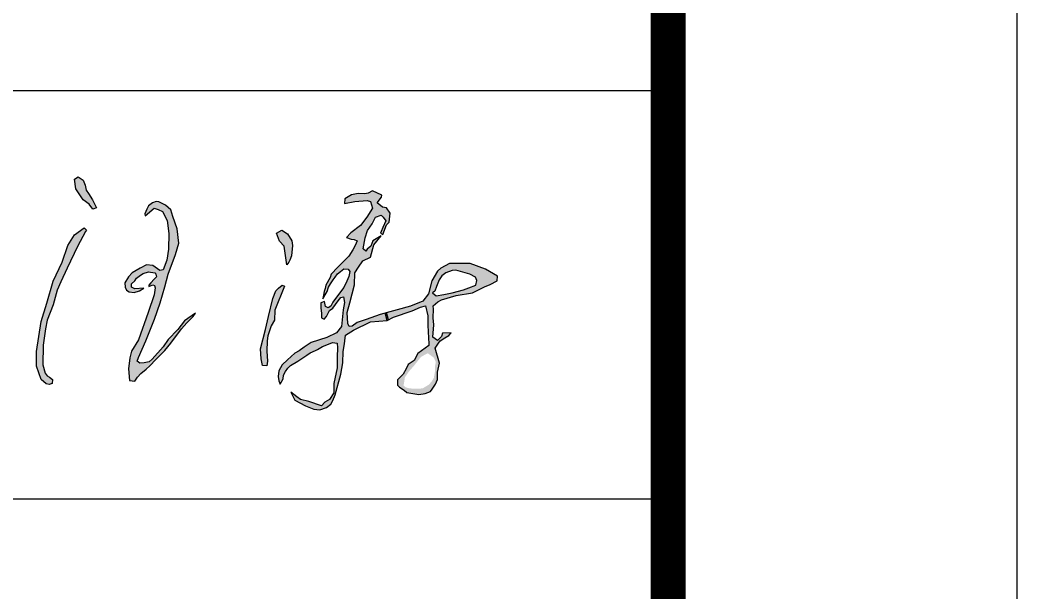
# Model space of a CAD drawing. Extents: x 1680110 to 4798266, y 269661 to 1249705.
# Drawn here: x 2474502 to 2480218, y 612214 to 615497 of the extents above; entities that cross this region are included whole.
import ezdxf

# ---------------------------------------------------------------- set-up
doc = ezdxf.new("R2010")
doc.units = 0
doc.header["$LTSCALE"] = 1000
doc.header["$MEASUREMENT"] = 0
for name, color, linetype in [('PUB_TEXT', 7, 'Continuous'), ('PUB_TITLE', 4, 'Continuous'), ('图框', 4, 'Continuous')]:
    doc.layers.add(name, color=color, linetype=linetype)

msp = doc.modelspace()

# ---------------------------------------------------------------- hatches: boundary and pattern name
at = {"layer": 'PUB_TEXT'}
h = msp.add_hatch(color=4, dxfattribs=at)
h.paths.add_polyline_path([(2474832.3, 614196.6), (2474882.9, 614291.4), (2474870.5, 614303.9), (2474815.2, 614264), (2474777, 614202), (2474744.2, 614106.1), (2474692.2, 613997.5), (2474656.8, 613871.5), (2474624.2, 613766.6), (2474611.2, 613681.2), (2474596.7, 613594.8), (2474597.3, 613510.7), (2474623.9, 613433.6), (2474652.3, 613409), (2474670, 613403.9), (2474687.1, 613410.9), (2474689.7, 613434.2), (2474671.3, 613447.5), (2474650.1, 613460.2), (2474633.9, 613517.8), (2474634.8, 613630.7), (2474648.1, 613723.4), (2474657.7, 613773.8), (2474692.7, 613862.8), (2474715.3, 613946.9), (2474735.7, 613994.4), (2474772.7, 614071.8)])
h.paths.add_polyline_path([(2474895.2, 614500.8), (2474882, 614520.1), (2474877, 614548.4), (2474863.8, 614577.8), (2474835.4, 614597.1), (2474814.1, 614583.9), (2474823.2, 614528.2), (2474864.8, 614464.3), (2474898.3, 614440), (2474920.6, 614411.6), (2474941.9, 614418.7), (2474917.5, 614465.3)])
h = msp.add_hatch(color=4, dxfattribs=at)
h.paths.add_polyline_path([(2476414.8, 613715.8), (2476511.1, 613765.2), (2476607.9, 613772.7), (2476596.5, 613815.3), (2476566.9, 613807.4), (2476486.6, 613777.3), (2476435.3, 613760.6), (2476407.4, 613739.4), (2476389.6, 613737.2), (2476381.8, 613755), (2476378.4, 613818.5), (2476392.9, 613874.3), (2476419.7, 613976.8), (2476422.7, 614045.8), (2476443.8, 614078.3), (2476467.3, 614114.5), (2476511.7, 614134.7), (2476530.2, 614206), (2476573.4, 614258.8), (2476525.3, 614229.6), (2476513.1, 614198.7), (2476492, 614180.6), (2476484.3, 614170.7), (2476470.5, 614183.9), (2476481, 614245.5), (2476494.2, 614288.4), (2476520.6, 614327.4), (2476540.4, 614364.8), (2476572.4, 614376.9), (2476583.9, 614365.4), (2476598.8, 614343.9), (2476583.4, 614306.5), (2476572.4, 614283.5), (2476568.5, 614273.6), (2476583.4, 614266.4), (2476604.3, 614320.8), (2476619.7, 614336.8), (2476623.6, 614387.4), (2476604, 614419.2), (2476581, 614422), (2476550.4, 614447), (2476575.4, 614479.7), (2476577.5, 614490.8), (2476523.9, 614515.2), (2476497.5, 614503.3), (2476478.7, 614499.2), (2476440.4, 614500.6), (2476402.1, 614493.6), (2476363.9, 614470.6), (2476362.3, 614443), (2476421.5, 614455.8), (2476491.9, 614460.6), (2476511.1, 614454.2), (2476522.3, 614417.5), (2476490.3, 614364.7), (2476455.1, 614316.8), (2476399.1, 614275.2), (2476373.5, 614248.1), (2476401.4, 614238.2), (2476417.5, 614236), (2476435.3, 614229.9), (2476423.6, 614201.6), (2476411.4, 614176.6), (2476387.5, 614141.1), (2476323.9, 614078.3), (2476287.1, 614038.7), (2476280.5, 614018.4), (2476256.5, 613974), (2476251, 613956), (2476245.8, 613938.3), (2476238, 613897.2), (2476263.1, 613939.1), (2476271.5, 613962.8), (2476281.9, 613983.4), (2476298.6, 614005.6), (2476308.5, 614020.9), (2476322.3, 614039.6), (2476339.6, 614052.4), (2476359.8, 614067.7), (2476383.5, 614066.7), (2476392.8, 614052.9), (2476387.4, 614023.8), (2476375.6, 613998.2), (2476358.3, 613961.3), (2476312, 613898.7), (2476296.2, 613876.5), (2476284.3, 613854.4), (2476268.6, 613844), (2476254.3, 613852.4), (2476247.9, 613880.5), (2476227.2, 613873.8), (2476227.2, 613844.5), (2476231.5, 613812.8), (2476231.5, 613787.2), (2476245.3, 613780.4), (2476259, 613795.3), (2476276.4, 613830.2), (2476295.8, 613843.3), (2476326.9, 613884.4), (2476341.9, 613904.3), (2476356.9, 613907.5), (2476361.8, 613875.7), (2476355, 613833.3), (2476344.9, 613737.5), (2476316.9, 613701.4), (2476260.8, 613674.7), (2476172.3, 613646), (2476132.2, 613618.5), (2476102.2, 613597.2), (2476078.6, 613585.4), (2476035.2, 613547.1), (2476006, 613517.2), (2475985.6, 613482.6), (2475981.6, 613451.2), (2475986.3, 613425.3), (2475993.4, 613406.4), (2476011.5, 613437.8), (2476012.3, 613458.3), (2476024.9, 613479.5), (2476037.5, 613499.2), (2476053.2, 613514.1), (2476095.7, 613538.5), (2476105.9, 613545.5), (2476147.7, 613573.8), (2476165, 613586.4), (2476197.2, 613599.8), (2476207.5, 613606.1), (2476235.8, 613622.6), (2476271.2, 613636.7), (2476293.2, 613645.4), (2476321.6, 613641.5), (2476323.1, 613614.7), (2476321.6, 613562.8), (2476320, 613499.9), (2476301.1, 613410.6), (2476301.1, 613356.9), (2476276.5, 613318.9), (2476250.8, 613304.4), (2476230.6, 613283.2), (2476159, 613306.6), (2476110.9, 613318.9), (2476089.7, 613333.5), (2476055, 613361.4), (2476077.4, 613315.6), (2476139.6, 613282.4), (2476186, 613263.7), (2476221.4, 613259.2), (2476259.6, 613273.6), (2476283.9, 613291.3), (2476296.6, 613312.8), (2476309.3, 613346.5), (2476340.8, 613464.8), (2476352.6, 613529.2), (2476355.8, 613594.4), (2476362, 613639.1), (2476364.4, 613654.8), (2476369.1, 613687.8)])
h.paths.add_polyline_path([(2476749.8, 613826.7), (2476797.6, 613849.3), (2476827.7, 613855.6), (2476841.3, 613798.5), (2476839.5, 613755.2), (2476842.2, 613697.9), (2476843.9, 613682.9), (2476845.7, 613629), (2476782.8, 613581.8), (2476762.5, 613543), (2476727.2, 613519.2), (2476716.6, 613494.5), (2476699, 613463.6), (2476667.2, 613431.9), (2476667.2, 613400.1), (2476677.8, 613390.4), (2476704.2, 613371.9), (2476721, 613359.6), (2476788.1, 613348.1), (2476826.1, 613353.4), (2476855.2, 613364), (2476865.8, 613377.2), (2476884.3, 613406.3), (2476895.8, 613432.8), (2476895.8, 613475.1), (2476907.3, 613528), (2476881.7, 613612.7), (2476901.1, 613642.7), (2476910.8, 613655), (2476938.2, 613673.5), (2476961.1, 613686.8), (2476973.5, 613701.8), (2476924.6, 613698.5), (2476918.1, 613680.6), (2476895.8, 613657.9), (2476869.2, 613676.7), (2476875.4, 613746.8), (2476871.6, 613787.6), (2476873.5, 613836.6), (2476871, 613856.4), (2476897.7, 613879.3), (2476918.1, 613889.9), (2477003.1, 613915.5), (2477095.6, 613930), (2477164.8, 613964.5), (2477198.3, 613979), (2477237.3, 614000.2), (2477240.6, 614026.9), (2477170.4, 614067.1), (2477083.4, 614099.4), (2477000.8, 614098.3), (2476965.1, 614098.3), (2476914.9, 614071.5), (2476894.9, 614054.8), (2476862.5, 613999.1), (2476843.5, 613925.5), (2476811.2, 613883.2), (2476742, 613854.2), (2476603.3, 613817.1), (2476614.3, 613776.1), (2476643, 613791.5)])
h.paths.add_polyline_path([(2476867, 613930.9), (2476880.8, 613940.5), (2476889.4, 613967.8), (2476905.8, 614004.5), (2476919.8, 614028.7), (2476943.3, 614045.9), (2476980.8, 614059.1), (2477001.9, 614060.7), (2477082, 614037.1), (2477112.9, 614021), (2477121.5, 614001.9), (2477116, 613974.7), (2477075.2, 613958.7), (2477045.5, 613948.8), (2476980, 613930.3), (2476931.2, 613921.6), (2476888, 613913.6)], flags=16)
h.paths.add_polyline_path([(2476821.6, 613574.4), (2476840.4, 613584.1), (2476875.8, 613557.7), (2476886.3, 613532.7), (2476882.1, 613513.2), (2476882.1, 613484.1), (2476875.1, 613443.1), (2476861.9, 613420.9), (2476845.2, 613403.5), (2476809.8, 613382), (2476749.3, 613381.3), (2476729.2, 613384.1), (2476711.8, 613388.9), (2476701.3, 613398.6), (2476709, 613445.9), (2476731.9, 613479.2), (2476761.1, 613512.6), (2476800.8, 613562.6)], flags=16)
h.paths.add_polyline_path([(2476603.3, 613817.1), (2476596.5, 613815.3), (2476607.9, 613772.7), (2476614.3, 613776.1)], flags=17)
msp.add_hatch(color=4, dxfattribs=at).paths.add_polyline_path([(2475277.8, 613959.5), (2475272.2, 613918.8), (2475237.6, 613818.8), (2475181, 613661.7), (2475142.5, 613596.3), (2475132.6, 613557.8), (2475123.7, 613495.1), (2475130.8, 613427.1), (2475161.3, 613424.4), (2475175.6, 613446.8), (2475194.5, 613468.3), (2475225.8, 613492.5), (2475247.3, 613512.2), (2475280.5, 613548), (2475333.4, 613599), (2475366.5, 613642.9), (2475428.4, 613723.5), (2475459.7, 613758.4), (2475494.7, 613795.1), (2475508.1, 613813.9), (2475445.5, 613769.3), (2475407.3, 613720.9), (2475351.9, 613662.6), (2475322.7, 613621), (2475259.7, 613549.9), (2475242.9, 613535.4), (2475214.4, 613528.7), (2475189.7, 613527.6), (2475174.6, 613538.2), (2475182.5, 613560), (2475224, 613655.4), (2475272.6, 613779.3), (2475305.9, 613872.6), (2475332.7, 613965.8), (2475352.5, 614037.9), (2475393.7, 614150.6), (2475412.6, 614215.2), (2475404, 614298.3), (2475378.3, 614368.5), (2475367, 614406.2), (2475336.2, 614433.8), (2475299.1, 614453.3), (2475282.2, 614454.5), (2475262.7, 614447.6), (2475238.8, 614429.4), (2475228.8, 614411.8), (2475217.5, 614383.6), (2475219.1, 614371.9), (2475272.1, 614416.2), (2475294.8, 614409.4), (2475318.7, 614398), (2475345.9, 614346.8), (2475354.9, 614270.5), (2475354.2, 614180.5), (2475344.1, 614118.9), (2475323.9, 614063.5), (2475304.4, 614059.9), (2475263.7, 614088.6), (2475226.9, 614091.1), (2475191.1, 614072.5), (2475145.2, 614045.8), (2475124.4, 614023.2), (2475104.4, 613989.1), (2475105.3, 613963.4), (2475113.7, 613946.2), (2475129.2, 613936.9), (2475156.3, 613933.3), (2475187.3, 613943.1), (2475212.1, 613957.2), (2475160.3, 613953.7), (2475142.1, 613963.4), (2475142.5, 613983.4), (2475160.7, 613998.9), (2475170.5, 614015.7), (2475202.1, 614040.4), (2475239.6, 614050.7), (2475279.6, 614044.7), (2475285.3, 614023.2), (2475271.5, 614009.5), (2475252.9, 613989.1), (2475240.1, 613975), (2475241.8, 613966.6), (2475270, 613980.6)])
h = msp.add_hatch(color=4, dxfattribs=at)
h.paths.add_polyline_path([(2476005.5, 613974.6), (2475983.6, 613958.3), (2475968.6, 613942.7), (2475951.1, 613897.6), (2475926.6, 613795.9), (2475909, 613719.8), (2475880.8, 613608.6), (2475885, 613551.6), (2475892.8, 613514.3), (2475916.7, 613512.9), (2475921.6, 613538.9), (2475918.1, 613595.9), (2475918.7, 613655.5), (2475922.6, 613684.2), (2475942.5, 613740.8), (2475961, 613773.6), (2475962.4, 613830.6), (2476017.9, 613969.6)])
h.paths.add_polyline_path([(2476016.9, 614198.4), (2476022.8, 614159.2), (2476032.8, 614092), (2476043.9, 614107.1), (2476048.9, 614118.1), (2476058.9, 614143.2), (2476064.9, 614202.3), (2476060.9, 614229.4), (2476036.8, 614269.5), (2476003.7, 614289.6), (2475973.6, 614272.5), (2475989.7, 614226.4)])

# ---------------------------------------------------------------- linework, layer by layer
at = {"layer": 'PUB_TEXT', "color": 4}
for p, q in [((2476607.9, 613772.7), (2476596.5, 613815.3)), ((2476614.3, 613776.1), (2476603.3, 613817.1))]:
    msp.add_line(p, q, dxfattribs=at)
for points in [[(2474864.8, 614464.3), (2474823.2, 614528.2), (2474814.1, 614583.9), (2474835.4, 614597.1), (2474863.8, 614577.8), (2474877, 614548.4), (2474882, 614520.1), (2474895.2, 614500.8), (2474917.5, 614465.3), (2474941.9, 614418.7), (2474920.6, 614411.6), (2474898.3, 614440), (2474864.8, 614464.3)], [(2475219.1, 614371.9), (2475272.1, 614416.2), (2475294.8, 614409.4), (2475318.7, 614398), (2475345.9, 614346.8), (2475354.9, 614270.5), (2475354.2, 614180.5), (2475344.1, 614118.9), (2475323.9, 614063.5), (2475304.4, 614059.9), (2475263.7, 614088.6), (2475226.9, 614091.1), (2475191.1, 614072.5), (2475145.2, 614045.8), (2475124.4, 614023.2), (2475104.4, 613989.1), (2475105.3, 613963.4), (2475113.7, 613946.2), (2475129.2, 613936.9), (2475156.3, 613933.3), (2475187.3, 613943.1), (2475212.1, 613957.2), (2475160.3, 613953.7), (2475142.1, 613963.4), (2475142.5, 613983.4), (2475160.7, 613998.9), (2475170.5, 614015.7), (2475192.6, 614033), (2475209, 614042.3), (2475239.6, 614050.7), (2475275.1, 614045.4), (2475281.3, 614038.3), (2475285.3, 614023.2), (2475271.5, 614009.5), (2475252.9, 613989.1), (2475240.1, 613975), (2475241.8, 613966.6), (2475263.1, 613977.2), (2475272.9, 613972.8), (2475277.8, 613959.5), (2475272.2, 613918.8), (2475237.6, 613818.8), (2475181, 613661.7), (2475142.5, 613596.3), (2475132.6, 613557.8), (2475123.7, 613495.1), (2475130.8, 613427.1), (2475161.3, 613424.4), (2475175.6, 613446.8), (2475194.5, 613468.3), (2475225.8, 613492.5), (2475247.3, 613512.2), (2475280.5, 613548), (2475333.4, 613599), (2475366.5, 613642.9), (2475428.4, 613723.5), (2475459.7, 613758.4), (2475494.7, 613795.1), (2475508.1, 613813.9), (2475445.5, 613769.3), (2475407.3, 613720.9), (2475351.9, 613662.6), (2475322.7, 613621), (2475259.7, 613549.9), (2475242.9, 613535.4), (2475214.4, 613528.7), (2475189.7, 613527.6), (2475174.6, 613538.2), (2475182.5, 613560), (2475224, 613655.4), (2475272.6, 613779.3), (2475305.9, 613872.6), (2475332.7, 613965.8), (2475352.5, 614037.9), (2475393.7, 614150.6), (2475412.6, 614215.2), (2475404, 614298.3), (2475378.3, 614368.5), (2475367, 614406.2), (2475336.2, 614433.8), (2475299.1, 614453.3), (2475282.2, 614454.5), (2475262.7, 614447.6), (2475238.8, 614429.4), (2475228.8, 614411.8), (2475217.5, 614383.6), (2475217.5, 614383.6), (2475219.1, 614371.9)], [(2474878.4, 614283), (2474832.3, 614196.6), (2474772.7, 614071.8), (2474735.7, 613994.4), (2474715.3, 613946.9), (2474692.7, 613862.8), (2474657.7, 613773.8), (2474648.1, 613723.4), (2474634.8, 613630.7), (2474633.9, 613517.8), (2474647.3, 613470.3), (2474658.7, 613455.1), (2474671.3, 613447.5), (2474689.7, 613434.2), (2474689.7, 613434.2), (2474687.1, 613410.9), (2474670, 613403.9), (2474652.3, 613409), (2474623.9, 613433.6), (2474597.3, 613510.7), (2474596.7, 613594.8), (2474611.2, 613681.2), (2474624.2, 613766.6), (2474656.8, 613871.5), (2474692.2, 613997.5), (2474744.2, 614106.1), (2474777, 614202), (2474815.2, 614264), (2474870.5, 614303.9), (2474884.5, 614289.9), (2474878.4, 614283)], [(2476032.8, 614092), (2476022.8, 614159.2), (2476016.9, 614198.4), (2475989.7, 614226.4), (2475973.6, 614272.5), (2476003.7, 614289.6), (2476036.8, 614269.5), (2476060.9, 614229.4), (2476064.9, 614202.3), (2476058.9, 614143.2), (2476048.9, 614118.1), (2476043.9, 614107.1), (2476032.8, 614092)], [(2476867, 613930.9), (2476888, 613913.6), (2476931.2, 613921.6), (2476980, 613930.3), (2477045.5, 613948.8), (2477075.2, 613958.7), (2477116, 613974.7), (2477121.5, 614001.9), (2477112.9, 614021), (2477082, 614037.1), (2477001.9, 614060.7), (2476980.8, 614059.1), (2476943.3, 614045.9), (2476919.8, 614028.7), (2476905.8, 614004.5), (2476889.4, 613967.8), (2476880.8, 613940.5), (2476867, 613930.9)], [(2476017.9, 613969.6), (2475962.4, 613830.6), (2475961, 613773.6), (2475942.5, 613740.8), (2475922.6, 613684.2), (2475918.7, 613655.5), (2475918.1, 613595.9), (2475921.6, 613538.9), (2475916.7, 613512.9), (2475916.7, 613512.9), (2475892.8, 613514.3), (2475885, 613551.6), (2475880.8, 613608.6), (2475909, 613719.8), (2475926.6, 613795.9), (2475951.1, 613897.6), (2475968.6, 613942.7), (2475983.6, 613958.3), (2476005.5, 613974.6), (2476017.9, 613969.6)]]:
    msp.add_lwpolyline(points, dxfattribs=at)
msp.add_lwpolyline([(2476362.3, 614443), (2476421.5, 614455.8), (2476491.9, 614460.6), (2476511.1, 614454.2), (2476522.3, 614417.5), (2476490.3, 614364.7), (2476455.1, 614316.8), (2476399.1, 614275.2), (2476399.1, 614275.2), (2476373.5, 614248.1), (2476401.4, 614238.2), (2476417.5, 614236), (2476435.3, 614229.9), (2476423.6, 614201.6), (2476411.4, 614176.6), (2476387.5, 614141.1), (2476323.9, 614078.3), (2476287.1, 614038.7), (2476280.5, 614018.4), (2476256.5, 613974), (2476251, 613956), (2476245.8, 613938.3), (2476238, 613897.2), (2476263.1, 613939.1), (2476271.5, 613962.8), (2476281.9, 613983.4), (2476298.6, 614005.6), (2476308.5, 614020.9), (2476322.3, 614039.6), (2476339.6, 614052.4), (2476359.8, 614067.7), (2476383.5, 614066.7), (2476392.8, 614052.9), (2476387.4, 614023.8), (2476375.6, 613998.2), (2476358.3, 613961.3), (2476312, 613898.7), (2476296.2, 613876.5), (2476284.3, 613854.4), (2476268.6, 613844), (2476254.3, 613852.4), (2476247.9, 613880.5), (2476227.2, 613873.8), (2476227.2, 613844.5), (2476231.5, 613812.8), (2476231.5, 613787.2), (2476245.3, 613780.4), (2476259, 613795.3), (2476276.4, 613830.2), (2476295.8, 613843.3), (2476326.9, 613884.4), (2476341.9, 613904.3), (2476356.9, 613907.5), (2476361.8, 613875.7), (2476355, 613833.3), (2476344.9, 613737.5), (2476316.9, 613701.4), (2476260.8, 613674.7), (2476172.3, 613646), (2476132.2, 613618.5), (2476102.2, 613597.2), (2476078.6, 613585.4), (2476035.2, 613547.1), (2476006, 613517.2), (2475985.6, 613482.6), (2475981.6, 613451.2), (2475986.3, 613425.3), (2475993.4, 613406.4), (2475993.4, 613406.4), (2476011.5, 613437.8), (2476012.3, 613458.3), (2476024.9, 613479.5), (2476037.5, 613499.2), (2476053.2, 613514.1), (2476095.7, 613538.5), (2476105.9, 613545.5), (2476147.7, 613573.8), (2476165, 613586.4), (2476197.2, 613599.8), (2476207.5, 613606.1), (2476235.8, 613622.6), (2476271.2, 613636.7), (2476293.2, 613645.4), (2476321.6, 613641.5), (2476323.1, 613614.7), (2476321.6, 613562.8), (2476320, 613499.9), (2476301.1, 613410.6), (2476301.1, 613356.9), (2476276.5, 613318.9), (2476250.8, 613304.4), (2476230.6, 613283.2), (2476159, 613306.6), (2476110.9, 613318.9), (2476089.7, 613333.5), (2476055, 613361.4), (2476055, 613361.4), (2476077.4, 613315.6), (2476139.6, 613282.4), (2476186, 613263.7), (2476221.4, 613259.2), (2476259.6, 613273.6), (2476283.9, 613291.3), (2476296.6, 613312.8), (2476309.3, 613346.5), (2476340.8, 613464.8), (2476352.6, 613529.2), (2476355.8, 613594.4), (2476362, 613639.1), (2476364.4, 613654.8), (2476369.1, 613687.8), (2476414.8, 613715.8), (2476511.1, 613765.2), (2476607.9, 613772.7), (2476643, 613791.5), (2476749.8, 613826.7), (2476797.6, 613849.3), (2476827.7, 613855.6), (2476841.3, 613798.5), (2476839.5, 613755.2), (2476842.2, 613697.9), (2476843.9, 613682.9), (2476845.7, 613629), (2476782.8, 613581.8), (2476762.5, 613543), (2476727.2, 613519.2), (2476716.6, 613494.5), (2476699, 613463.6), (2476667.2, 613431.9), (2476667.2, 613400.1), (2476677.8, 613390.4), (2476704.2, 613371.9), (2476721, 613359.6), (2476788.1, 613348.1), (2476826.1, 613353.4), (2476855.2, 613364), (2476865.8, 613377.2), (2476884.3, 613406.3), (2476895.8, 613432.8), (2476895.8, 613475.1), (2476907.3, 613528), (2476881.7, 613612.7), (2476901.1, 613642.7), (2476910.8, 613655), (2476938.2, 613673.5), (2476961.1, 613686.8), (2476973.5, 613701.8), (2476924.6, 613698.5), (2476918.1, 613680.6), (2476895.8, 613657.9), (2476869.2, 613676.7), (2476875.4, 613746.8), (2476871.6, 613787.6), (2476873.5, 613836.6), (2476871, 613856.4), (2476897.7, 613879.3), (2476918.1, 613889.9), (2477003.1, 613915.5), (2477095.6, 613930), (2477164.8, 613964.5), (2477198.3, 613979), (2477237.3, 614000.2), (2477240.6, 614026.9), (2477170.4, 614067.1), (2477170.4, 614067.1), (2477083.4, 614099.4), (2477000.8, 614098.3), (2476965.1, 614098.3), (2476914.9, 614071.5), (2476894.9, 614054.8), (2476862.5, 613999.1), (2476843.5, 613925.5), (2476843.5, 613925.5), (2476811.2, 613883.2), (2476742, 613854.2), (2476566.9, 613807.4), (2476486.6, 613777.3), (2476435.3, 613760.6), (2476407.4, 613739.4), (2476389.6, 613737.2), (2476381.8, 613755), (2476378.4, 613818.5), (2476392.9, 613874.3), (2476419.7, 613976.8), (2476422.7, 614045.8), (2476443.8, 614078.3), (2476467.3, 614114.5), (2476511.7, 614134.7), (2476530.2, 614206), (2476573.4, 614258.8), (2476525.3, 614229.6), (2476513.1, 614198.7), (2476492, 614180.6), (2476484.3, 614170.7), (2476470.5, 614183.9), (2476481, 614245.5), (2476494.2, 614288.4), (2476520.6, 614327.4), (2476540.4, 614364.8), (2476572.4, 614376.9), (2476583.9, 614365.4), (2476598.8, 614343.9), (2476583.4, 614306.5), (2476572.4, 614283.5), (2476568.5, 614273.6), (2476583.4, 614266.4), (2476604.3, 614320.8), (2476619.7, 614336.8), (2476623.6, 614387.4), (2476604, 614419.2), (2476581, 614422), (2476550.4, 614447), (2476575.4, 614479.7), (2476577.5, 614490.8), (2476523.9, 614515.2), (2476497.5, 614503.3), (2476478.7, 614499.2), (2476440.4, 614500.6), (2476402.1, 614493.6), (2476363.9, 614470.6), (2476362.3, 614443)], close=True, dxfattribs=at)
at = {"layer": 'PUB_TITLE'}
msp.add_lwpolyline([(2361418.2, 557232.4), (2480218.2, 557232.4), (2480218.2, 641232.4), (2361418.2, 641232.4)], close=True, dxfattribs=at)
at = {"layer": 'PUB_TITLE', "const_width": 200}
msp.add_lwpolyline([(2366418.2, 559232.4), (2478218.2, 559232.4), (2478218.2, 639232.4), (2366418.2, 639232.4)], close=True, dxfattribs=at)
at = {"layer": '图框', "color": 0}
for p, q in [((2466818.2, 615092.1), (2478174.2, 615092.1)), ((2466818.2, 612749.5), (2478174.2, 612749.5))]:
    msp.add_line(p, q, dxfattribs=at)
at = {"layer": '图框', "color": 4, "const_width": 197.2}
msp.add_lwpolyline([(2466818.2, 639232.4), (2478218.2, 639232.4), (2478218.2, 559232.4), (2466818.2, 559232.4)], close=True, dxfattribs=at)

doc.saveas('drawing.dxf')
